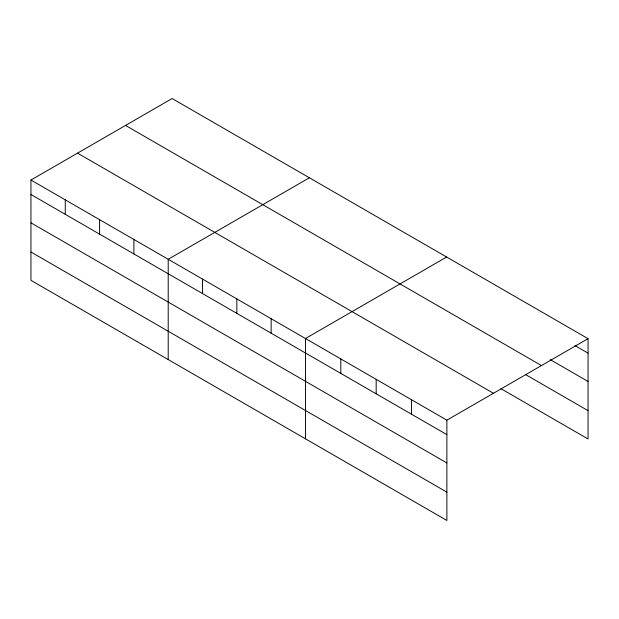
<?xml version="1.0" encoding="UTF-8"?>
<svg xmlns="http://www.w3.org/2000/svg" width="619" height="619" viewBox="0 0 619 619"><rect width="100%" height="100%" fill="white"/><g stroke="black" fill="none" stroke-linecap="round" stroke-linejoin="round"><path stroke-width="0.93" d="M500.895 388.647L588.05 438.964L588.05 338.67L172.121 98.537L30.95 180.036L30.95 280.33L446.879 520.463L446.879 420.169L30.95 180.036M309.376 177.777L168.206 259.284L168.206 359.577M446.632 257.024L305.469 338.523L305.469 438.817M446.879 420.169L588.05 338.67M574.896 345.541L588.05 353.139M550.229 359.624L588.05 381.459M125.533 125.433L541.463 365.566M525.562 374.565L588.05 410.645M77.537 153.141L493.467 393.274M30.95 194.505L446.879 434.639M30.95 222.825L446.879 462.966M30.95 252.01L446.879 492.144M411.527 399.758L411.527 414.227M376.174 379.346L376.174 393.816M340.821 358.935L340.821 373.404M271.153 318.715L271.153 333.184M236.837 298.907L236.837 313.369M202.521 279.092L202.521 293.561M133.89 239.468L133.89 253.937M99.582 219.66L99.582 234.129M65.266 199.844L65.266 214.313"/></g></svg>
